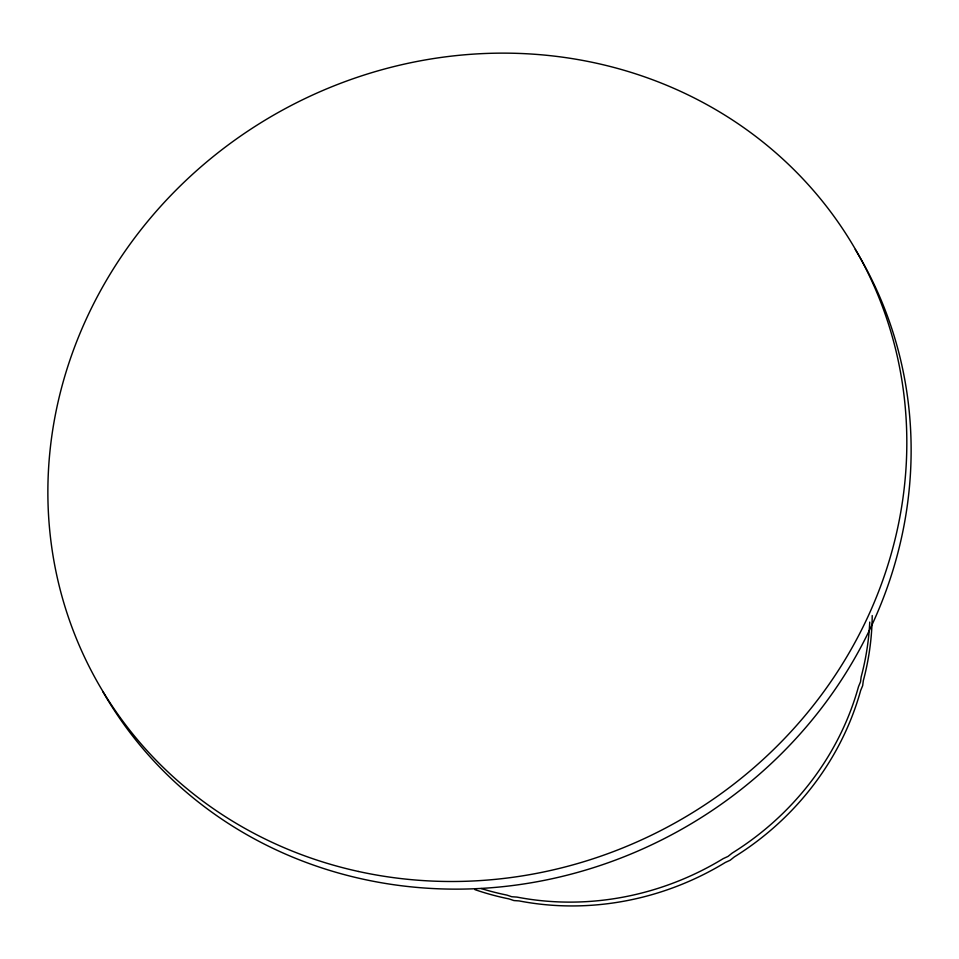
<?xml version="1.0" encoding="UTF-8"?>
<svg xmlns="http://www.w3.org/2000/svg" width="959" height="959" viewBox="0 0 959 959"><rect width="100%" height="100%" fill="white"/><g stroke="black" fill="none" stroke-linecap="round" stroke-linejoin="round"><path stroke-width="1.44" d="M481.154 888.537A279.525 260.608 -29.4 0 0 506.927 895.107L511.758 896.737L516.925 897.085A279.525 260.608 -29.4 0 0 723.206 858.629L728.025 856.411L732.149 853.114A279.525 260.608 -29.4 0 0 858.509 686.632L860.499 681.873L861.17 676.85A279.525 260.608 -29.4 0 0 869.753 622.091M872.211 615.558A279.525 260.608 -29.4 0 1 863.328 680.674L862.656 685.697L860.667 690.456A279.525 260.608 -29.4 0 1 734.306 856.926L730.171 860.235L725.352 862.441A279.525 260.608 -29.4 0 1 519.083 900.909L513.904 900.561L509.085 898.919A279.525 260.608 -29.4 0 1 474.849 889.604M855.248 249.46A436.405 406.868 -29.4 0 1 688.73 825.208A436.405 406.868 -29.4 0 1 102.805 691.559M358.51 871.479A436.405 406.868 -29.4 0 0 894.184 343.682A436.405 406.868 -29.4 0 0 179.357 186.801A436.405 406.868 -29.4 0 0 358.51 871.479"/></g></svg>
